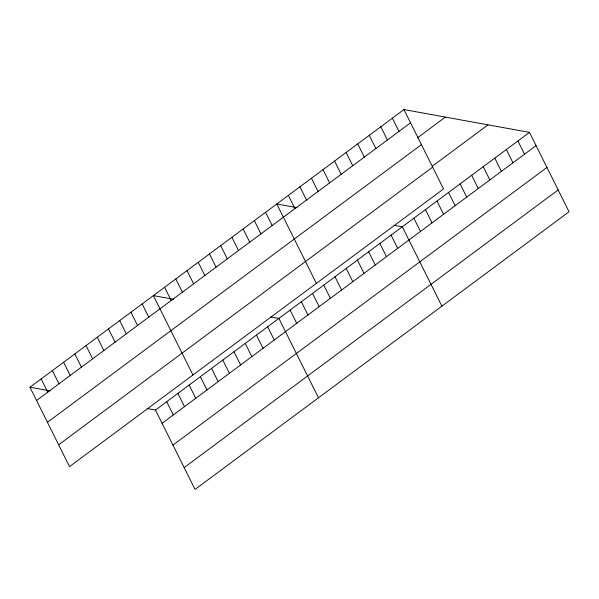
<?xml version="1.0" encoding="UTF-8"?>
<svg xmlns="http://www.w3.org/2000/svg" width="599" height="599" viewBox="0 0 599 599"><rect width="100%" height="100%" fill="white"/><g stroke="black" fill="none" stroke-linecap="round" stroke-linejoin="round"><path stroke-width="0.9" d="M403.951 109.565L443.53 188.955L69.529 466.621L29.95 387.231L403.951 109.565L529.471 132.379L569.05 211.769L195.049 489.435L155.47 410.045L147.189 408.54M36.546 400.469L410.547 122.802M417.915 137.478L445.371 117.097M47.433 422.295L421.434 144.636M432.411 166.155L488.043 124.854M58.65 444.787L432.643 167.128M155.47 410.045L529.471 132.379M162.067 423.283L536.068 145.617M172.954 445.109L546.954 167.45M184.17 467.602L558.163 189.943M297.037 207.651L276.79 203.974L316.369 283.364M394.022 225.276L402.311 226.789L441.89 306.171M173.62 299.283L153.366 295.599L192.953 374.989M270.606 316.908L278.887 318.413L318.473 397.803M29.95 387.231L50.204 390.915M517.91 140.96L524.507 154.198M506.35 149.548L512.946 162.786M494.789 158.129L501.385 171.366M483.228 166.709L489.825 179.947M471.668 175.29L478.272 188.528M460.107 183.871L466.711 197.108M448.546 192.459L455.15 205.697M436.985 201.039L443.589 214.277M392.39 118.153L398.986 131.391M425.432 209.62L432.029 222.858M380.829 126.733L387.426 139.971M413.872 218.201L420.468 231.439M369.269 135.314L375.865 148.552M357.708 143.895L364.312 157.133M391.087 235.115L397.691 248.353M346.147 152.483L352.751 165.721M379.871 243.449L386.467 256.686M334.586 161.064L341.19 174.302M368.647 251.775L375.251 265.013M323.026 169.644L329.63 182.882M357.431 260.108L364.027 273.346M311.465 178.225L318.069 191.463M346.207 268.434L352.811 281.672M299.912 186.806L306.508 200.044M334.991 276.768L341.587 290.006M288.351 195.394L294.948 208.632M323.767 285.094L330.371 298.332M312.551 293.428L319.147 306.666M265.567 212.301L272.171 225.538M301.327 301.754L307.931 314.992M254.35 220.634L260.947 233.872M290.111 310.087L296.707 323.325M243.127 228.96L249.731 242.198M231.91 237.294L238.507 250.532M267.671 326.747L274.267 339.985M220.687 245.62L227.291 258.858M256.447 335.073L263.051 348.311M209.47 253.954L216.067 267.191M245.231 343.407L251.827 356.645M198.247 262.28L204.851 275.518M234.007 351.733L240.611 364.971M187.03 270.613L193.627 283.851M222.791 360.066L229.387 373.304M175.807 278.939L182.41 292.177M211.567 368.392L218.171 381.63M164.59 287.273L171.187 300.511M200.351 376.726L206.947 389.964M189.127 385.052L195.731 398.29M142.15 303.933L148.747 317.171M177.91 393.386L184.507 406.624M130.926 312.259L137.53 325.497M166.687 401.712L173.291 414.95M119.71 320.592L126.307 333.83M108.486 328.918L115.09 342.156M97.27 337.252L103.867 350.49M86.046 345.578L92.65 358.816M74.83 353.912L81.427 367.15M63.606 362.238L70.21 375.476M52.39 370.571L58.987 383.809M41.166 378.897L47.77 392.135"/></g></svg>
